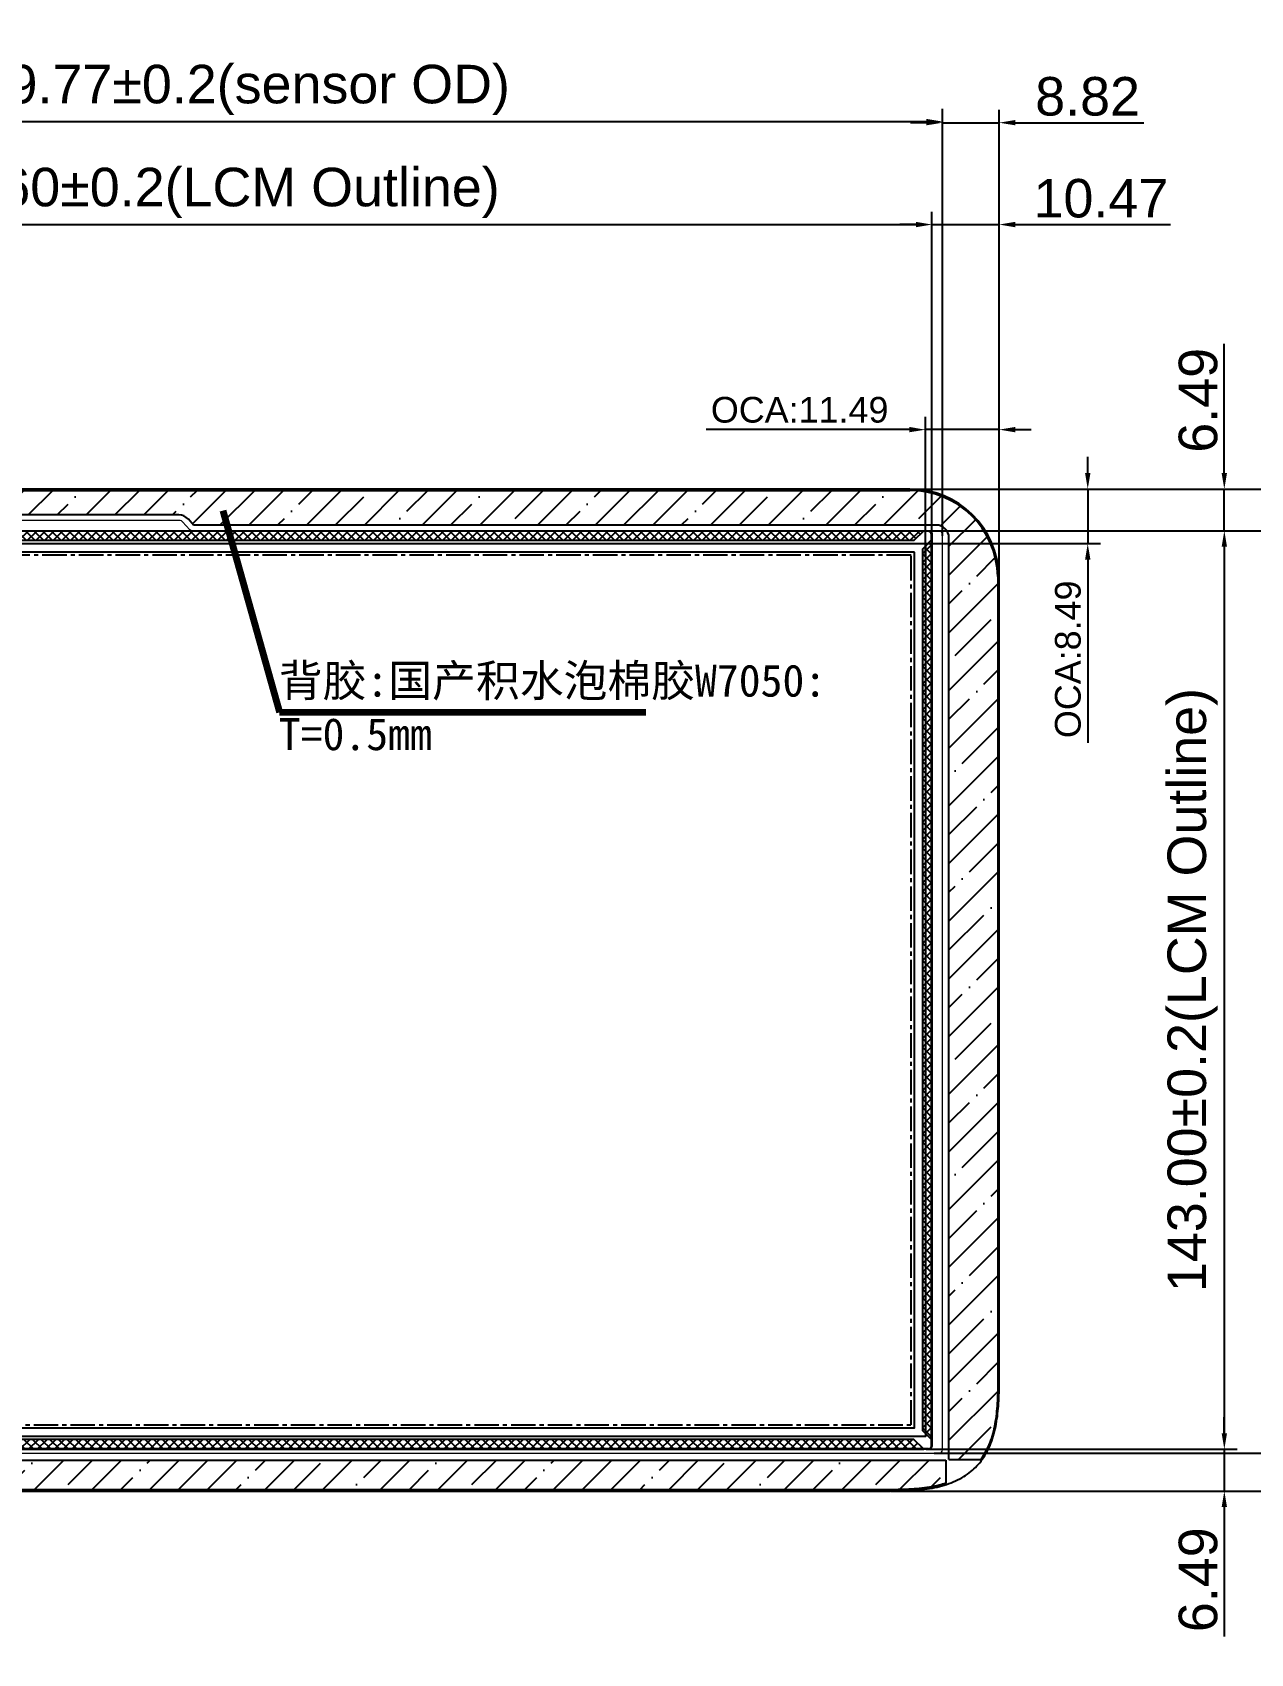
# Model space of a CAD drawing. Header units: millimetres. Extents: x 20905 to 43117, y -15595 to -5301.
# Drawn here: x 22774.9 to 22964.5, y -15149.1 to -14896.7 of the extents above; entities that cross this region are included whole.
import ezdxf

# ---------------------------------------------------------------- set-up
doc = ezdxf.new("R2010")
doc.units = ezdxf.units.MM
doc.header["$LTSCALE"] = 0.2
doc.header["$PDMODE"] = 35
doc.linetypes.add('CENTER2', pattern=[28.575, 19.05, -3.175, 3.175, -3.175])
for name, color, linetype in [('DIM', 4, 'Continuous'), ('LCD', 212, 'Continuous'), ('LCM', 5, 'Continuous'), ('LENS', 6, 'Continuous'), ('OCA', 1, 'Continuous'), ('SENSOR', 7, 'Continuous'), ('tape', 62, 'Continuous'), ('铁框', 11, 'Continuous')]:
    doc.layers.add(name, color=color, linetype=linetype)
doc.styles.add('TXT', font='arial.ttf', dxfattribs={"height": 3.5})
doc.styles.add('宋体', font='arial.ttf')
doc.dimstyles.get("Standard").update_dxf_attribs({"dimtxt": 4, "dimasz": 2.5, "dimexe": 1, "dimexo": 1, "dimtad": 1, "dimdsep": 46, "dimtxsty": '宋体', "dimcen": 0.09, "dimclrd": 256, "dimclre": 256, "dimclrt": 256, "dimadec": 0, "dimazin": 0, "dimtp": 0.005, "dimtm": 0.005, "dimtfac": 1, "dimtofl": 0, "dimtmove": 0, "dimatfit": 3, "dimfxl": 1, "dimtolj": 1, "dimlwd": -1, "dimlwe": -1, "dimarcsym": 0})
doc.dimstyles.new('STANDARD$0', dxfattribs={"dimtxt": 1.8, "dimasz": 2, "dimexe": 0.5, "dimexo": 0.6, "dimgap": 0.3, "dimtad": 0, "dimzin": 9, "dimdsep": 46, "dimtxsty": 'TXT', "dimcen": -2, "dimclrd": 256, "dimclre": 256, "dimclrt": 256, "dimadec": 1, "dimazin": 2, "dimtp": 0.2, "dimtm": 0.2, "dimtfac": 0.5, "dimtmove": 0, "dimatfit": 3, "dimfxl": 1, "dimtolj": 2, "dimarcsym": 0})
pattern_1 = [(45, (-4098.1585, 698.7331), (-0.6735192, 0.6735192), []), (135, (-4098.1585, 698.7331), (-0.6735192, -0.6735192), [])]
pattern_2 = [(45, (-351.6157, -560.219), (-4.490128, 4.490128), []), (45, (-347.1255, -560.219), (-4.490128, 4.490128), [7.9375, -1.5875, 0, -1.5875])]

# ---------------------------------------------------------------- blocks, each defined once
blk = doc.blocks.new('LCM.')
at = {"layer": 'tape', "linetype": 'ByBlock'}
h = blk.add_hatch(dxfattribs=at)
h.set_pattern_fill('ANSI37', color=256, scale=0.3, style=0)
h.set_pattern_definition(pattern_1)
h.paths.add_polyline_path([(-2.438, 3.232), (-0.97, 1.764), (136.23, 1.764), (137.698, 3.232)])
h = blk.add_hatch(dxfattribs=at)
h.set_pattern_fill('ANSI37', color=256, scale=0.3, style=0)
h.set_pattern_definition(pattern_1)
h.paths.add_polyline_path([(-3.82, 1.962), (-2.29, 0.432), (-2.29, -222.568), (-3.82, -224.098)])
h = blk.add_hatch(dxfattribs=at)
h.set_pattern_fill('ANSI37', color=256, scale=0.3, style=0)
h.set_pattern_definition([(135, (4233.5185, 698.7331), (0.6735192, 0.6735192), []), (45, (4233.5185, 698.7331), (0.6735192, -0.6735192), [])])
h.paths.add_polyline_path([(139.18, 1.962), (137.65, 0.432), (137.65, -222.568), (139.18, -224.098)])
blk.add_lwpolyline([(49.9742, -225.368), (-3.32, -225.368, -0.41421356), (-3.82, -224.868), (-3.82, 2.732, -0.41421356), (-3.32, 3.232), (138.68, 3.232, -0.41421356), (139.18, 2.732), (139.18, -224.868, -0.41421356), (138.68, -225.368), (104.189, -225.368), (102.189, -226.368), (51.6492, -226.368)], format="xyb", close=True, dxfattribs=at)
for points in [[(-2.438, 3.232), (-0.97, 1.764), (136.23, 1.764), (137.698, 3.232), (-2.438, 3.232)], [(-3.82, 1.962), (-2.29, 0.432), (-2.29, -222.568), (-3.82, -224.098), (-3.82, 1.962)], [(139.18, -224.098), (139.18, 1.962), (137.65, 0.432), (137.65, -222.568), (139.18, -224.098)]]:
    blk.add_lwpolyline(points, dxfattribs=at)
at = {"layer": '铁框', "linetype": 'ByBlock'}
for p, q in [((-3.77, 2.682), (-3.77, -224.818)), ((138.63, 3.182), (-3.27, 3.182)), ((139.13, 2.682), (139.13, -224.818))]:
    blk.add_line(p, q, dxfattribs=at)
for centre, start, end in [((-3.27, 2.682), 90, 180), ((138.63, 2.682), 0, 90)]:
    blk.add_arc(centre, 0.5, start, end, dxfattribs=at)
blk = doc.blocks.new('*D56')
at = {"layer": 'Defpoints', "color": 0, "transparency": 16777216}
for p in [(22916.53, -14910.62), (22686.75, -14973.91), (22916.53, -14975.59)]:
    blk.add_point(p, dxfattribs=at)
at = {"layer": 'DIM', "lineweight": -2, "transparency": 16777216}
for p, q in [((22686.75, -14973.41), (22686.75, -14908.62)), ((22689.25, -14910.62), (22914.03, -14910.62)), ((22916.53, -14975.09), (22916.53, -14908.62))]:
    blk.add_line(p, q, dxfattribs=at)
at = {"layer": 'DIM', "transparency": 16777216}
for points in [[(22689.25, -14910.2), (22689.25, -14911.04), (22686.75, -14910.62)], [(22914.03, -14910.2), (22914.03, -14911.04), (22916.53, -14910.62)]]:
    blk.add_solid(points, dxfattribs=at)
at = {"layer": 'DIM', "transparency": 16777216, "insert": (22805.43, -14905.68), "char_height": 6, "attachment_point": 5, "style": '宋体'}
blk.add_mtext('\\A2;229.77%%P0.2(sensor OD)', dxfattribs=at)
blk = doc.blocks.new('*D57')
at = {"layer": 'Defpoints', "color": 0, "transparency": 16777216}
for p in [(22915.85, -14974.34), (22977, -14974.34), (22914.71, -15117.9)]:
    blk.add_point(p, dxfattribs=at)
at = {"layer": 'DIM', "lineweight": -2, "transparency": 16777216}
for p, q in [((22916.35, -14974.34), (22979, -14974.34)), ((22977, -15115.4), (22977, -14976.84)), ((22915.21, -15117.9), (22979, -15117.9))]:
    blk.add_line(p, q, dxfattribs=at)
at = {"layer": 'DIM', "transparency": 16777216}
for points in [[(22976.59, -14976.84), (22977.42, -14976.84), (22977, -14974.34)], [(22976.59, -15115.4), (22977.42, -15115.4), (22977, -15117.9)]]:
    blk.add_solid(points, dxfattribs=at)
at = {"layer": 'DIM', "transparency": 16777216, "insert": (22972.07, -15046.12), "char_height": 6, "attachment_point": 5, "rotation": 90, "style": '宋体'}
blk.add_mtext('\\A2;143.56%%P0.2(sensor OD)', dxfattribs=at)
blk = doc.blocks.new('*D58')
at = {"layer": 'Defpoints', "color": 0}
for p in [(22925.34, -14910.79), (22916.53, -14975.59), (22925.34, -14984.25)]:
    blk.add_point(p, dxfattribs=at)
at = {"layer": 'DIM', "lineweight": -2}
for p, q in [((22914.03, -14910.79), (22911.53, -14910.79)), ((22916.53, -14975.09), (22916.53, -14908.79)), ((22916.53, -14910.79), (22925.34, -14910.79)), ((22925.34, -14983.75), (22925.34, -14908.79)), ((22927.84, -14910.79), (22947.88, -14910.79))]:
    blk.add_line(p, q, dxfattribs=at)
at = {"layer": 'DIM'}
for points in [[(22914.03, -14910.37), (22914.03, -14911.2), (22916.53, -14910.79)], [(22927.84, -14910.37), (22927.84, -14911.2), (22925.34, -14910.79)]]:
    blk.add_solid(points, dxfattribs=at)
at = {"layer": 'DIM', "insert": (22939.11, -14906.72), "char_height": 6, "attachment_point": 5, "style": '宋体'}
blk.add_mtext('\\A2;8.82', dxfattribs=at)
blk = doc.blocks.new('*D59')
at = {"layer": 'Defpoints', "color": 0}
for p in [(22914.71, -15117.9), (22908.01, -15123.82), (22977.05, -15123.82)]:
    blk.add_point(p, dxfattribs=at)
at = {"layer": 'DIM', "lineweight": -2}
for p, q in [((22977.05, -15115.4), (22977.05, -15112.9)), ((22915.21, -15117.9), (22979.05, -15117.9)), ((22977.05, -15117.9), (22977.05, -15123.82)), ((22908.51, -15123.82), (22979.05, -15123.82)), ((22977.05, -15126.32), (22977.05, -15149.12))]:
    blk.add_line(p, q, dxfattribs=at)
at = {"layer": 'DIM'}
for points in [[(22976.63, -15115.4), (22977.46, -15115.4), (22977.05, -15117.9)], [(22976.63, -15126.32), (22977.46, -15126.32), (22977.05, -15123.82)]]:
    blk.add_solid(points, dxfattribs=at)
at = {"layer": 'DIM', "insert": (22972.98, -15140.91), "char_height": 6, "attachment_point": 5, "rotation": 90, "style": '宋体'}
blk.add_mtext('\\A2;5.91', dxfattribs=at)
blk = doc.blocks.new('*D60')
at = {"layer": 'Defpoints', "color": 0, "transparency": 16777216}
for p in [(22914.88, -14926.65), (22686.27, -14975.11), (22914.88, -14977.63)]:
    blk.add_point(p, dxfattribs=at)
at = {"layer": 'DIM', "color": 3, "lineweight": -2, "transparency": 16777216}
for p, q in [((22686.27, -14974.61), (22686.27, -14924.65)), ((22914.88, -14977.13), (22914.88, -14924.65)), ((22688.77, -14926.65), (22912.38, -14926.65))]:
    blk.add_line(p, q, dxfattribs=at)
at = {"layer": 'DIM', "color": 3, "transparency": 16777216}
for points in [[(22688.77, -14926.23), (22688.77, -14927.07), (22686.27, -14926.65)], [(22912.38, -14926.23), (22912.38, -14927.07), (22914.88, -14926.65)]]:
    blk.add_solid(points, dxfattribs=at)
at = {"layer": 'DIM', "color": 3, "transparency": 16777216, "insert": (22800.58, -14921.71), "char_height": 6, "attachment_point": 5, "style": '宋体'}
blk.add_mtext('\\A2;228.60{\\fArial|b0|i0|c134|p34;%%P}0.2(LCM Outline)', dxfattribs=at)
blk = doc.blocks.new('*D61')
at = {"layer": 'Defpoints', "color": 0, "transparency": 16777216}
for p in [(22913.65, -14974.32), (22913.46, -15117.32), (22960.39, -15117.32)]:
    blk.add_point(p, dxfattribs=at)
at = {"layer": 'DIM', "color": 3, "lineweight": -2, "transparency": 16777216}
for p, q in [((22914.15, -14974.32), (22962.39, -14974.32)), ((22960.39, -14976.82), (22960.39, -15114.82)), ((22913.96, -15117.32), (22962.39, -15117.32))]:
    blk.add_line(p, q, dxfattribs=at)
at = {"layer": 'DIM', "color": 3, "transparency": 16777216}
for points in [[(22959.97, -14976.82), (22960.81, -14976.82), (22960.39, -14974.32)], [(22959.97, -15114.82), (22960.81, -15114.82), (22960.39, -15117.32)]]:
    blk.add_solid(points, dxfattribs=at)
at = {"layer": 'DIM', "color": 3, "transparency": 16777216, "insert": (22955.45, -15045.82), "char_height": 6, "attachment_point": 5, "rotation": 90, "style": '宋体'}
blk.add_mtext('\\A2;143.00{\\fArial|b0|i0|c134|p34;%%P}0.2(LCM Outline)', dxfattribs=at)
blk = doc.blocks.new('*D62')
at = {"layer": 'Defpoints', "color": 0}
for p in [(22913.46, -15117.32), (22908.01, -15123.82), (22960.39, -15123.82)]:
    blk.add_point(p, dxfattribs=at)
at = {"layer": 'DIM', "color": 3, "lineweight": -2}
for p, q in [((22960.39, -15114.82), (22960.39, -15112.32)), ((22913.96, -15117.32), (22962.39, -15117.32)), ((22960.39, -15117.32), (22960.39, -15123.82)), ((22908.51, -15123.82), (22962.39, -15123.82)), ((22960.39, -15126.32), (22960.39, -15146.45))]:
    blk.add_line(p, q, dxfattribs=at)
at = {"layer": 'DIM', "color": 3}
for points in [[(22959.97, -15114.82), (22960.81, -15114.82), (22960.39, -15117.32)], [(22959.97, -15126.32), (22960.81, -15126.32), (22960.39, -15123.82)]]:
    blk.add_solid(points, dxfattribs=at)
at = {"layer": 'DIM', "color": 3, "insert": (22956.33, -15137.63), "char_height": 6, "attachment_point": 5, "rotation": 90, "style": '宋体'}
blk.add_mtext('\\A2;6.49', dxfattribs=at)
blk = doc.blocks.new('*D63')
at = {"layer": 'Defpoints', "color": 0}
for p in [(22910.84, -14967.83), (22960.39, -14967.83), (22914.1, -14974.32)]:
    blk.add_point(p, dxfattribs=at)
at = {"layer": 'DIM', "color": 3, "lineweight": -2}
for p, q in [((22960.39, -14965.33), (22960.39, -14945.2)), ((22911.34, -14967.83), (22962.39, -14967.83)), ((22960.39, -14974.32), (22960.39, -14967.83)), ((22914.6, -14974.32), (22962.39, -14974.32)), ((22960.39, -14976.82), (22960.39, -14979.32))]:
    blk.add_line(p, q, dxfattribs=at)
at = {"layer": 'DIM', "color": 3}
for points in [[(22959.97, -14965.33), (22960.81, -14965.33), (22960.39, -14967.83)], [(22959.97, -14976.82), (22960.81, -14976.82), (22960.39, -14974.32)]]:
    blk.add_solid(points, dxfattribs=at)
at = {"layer": 'DIM', "color": 3, "insert": (22956.33, -14954.01), "char_height": 6, "attachment_point": 5, "rotation": 90, "style": '宋体'}
blk.add_mtext('\\A2;6.49', dxfattribs=at)
blk = doc.blocks.new('*D64')
at = {"layer": 'Defpoints', "color": 0}
for p in [(22925.34, -14926.65), (22914.88, -14977.63), (22925.34, -14984.25)]:
    blk.add_point(p, dxfattribs=at)
at = {"layer": 'DIM', "color": 3, "lineweight": -2}
for p, q in [((22914.88, -14977.13), (22914.88, -14924.65)), ((22925.34, -14983.75), (22925.34, -14924.65)), ((22912.38, -14926.65), (22909.88, -14926.65)), ((22914.88, -14926.65), (22925.34, -14926.65)), ((22927.84, -14926.65), (22952.03, -14926.65))]:
    blk.add_line(p, q, dxfattribs=at)
at = {"layer": 'DIM', "color": 3}
for points in [[(22912.38, -14926.23), (22912.38, -14927.07), (22914.88, -14926.65)], [(22927.84, -14926.23), (22927.84, -14927.07), (22925.34, -14926.65)]]:
    blk.add_solid(points, dxfattribs=at)
at = {"layer": 'DIM', "color": 3, "insert": (22941.18, -14922.59), "char_height": 6, "attachment_point": 5, "style": '宋体'}
blk.add_mtext('\\A2;10.47', dxfattribs=at)
blk = doc.blocks.new('*D67')
at = {"layer": 'Defpoints', "color": 0}
for p in [(22925.34, -14958.58), (22913.86, -14978.73), (22925.34, -14984.25)]:
    blk.add_point(p, dxfattribs=at)
at = {"layer": 'DIM', "lineweight": -2}
for p, q in [((22911.36, -14958.58), (22879.73, -14958.58)), ((22913.86, -14978.23), (22913.86, -14956.58)), ((22925.34, -14958.58), (22913.86, -14958.58)), ((22925.34, -14983.75), (22925.34, -14956.58)), ((22927.84, -14958.58), (22930.34, -14958.58))]:
    blk.add_line(p, q, dxfattribs=at)
at = {"layer": 'DIM'}
for points in [[(22911.36, -14958.16), (22911.36, -14958.99), (22913.86, -14958.58)], [(22927.84, -14958.16), (22927.84, -14958.99), (22925.34, -14958.58)]]:
    blk.add_solid(points, dxfattribs=at)
at = {"layer": 'DIM', "insert": (22894.29, -14955.51), "char_height": 4, "attachment_point": 5, "style": '宋体'}
blk.add_mtext('\\A2;OCA:11.49', dxfattribs=at)
blk = doc.blocks.new('*D68')
at = {"layer": 'Defpoints', "color": 0}
for p in [(22910.84, -14967.83), (22911.59, -14976.32), (22939.13, -14976.32)]:
    blk.add_point(p, dxfattribs=at)
at = {"layer": 'DIM', "lineweight": -2}
for p, q in [((22939.13, -14965.33), (22939.13, -14962.83)), ((22911.34, -14967.83), (22941.13, -14967.83)), ((22939.13, -14967.83), (22939.13, -14976.32)), ((22912.09, -14976.32), (22941.13, -14976.32)), ((22939.13, -14978.82), (22939.13, -15007.34))]:
    blk.add_line(p, q, dxfattribs=at)
at = {"layer": 'DIM'}
for points in [[(22938.71, -14965.33), (22939.55, -14965.33), (22939.13, -14967.83)], [(22938.71, -14978.82), (22939.55, -14978.82), (22939.13, -14976.32)]]:
    blk.add_solid(points, dxfattribs=at)
at = {"layer": 'DIM', "insert": (22936.06, -14994.33), "char_height": 4, "attachment_point": 5, "rotation": 90, "style": '宋体'}
blk.add_mtext('\\A2;OCA:8.49', dxfattribs=at)
blk = doc.blocks.new('*D69')
at = {"layer": 'Defpoints', "color": 0}
for p in [(22910.84, -14967.83), (22977, -14967.83), (22915.52, -14974.34)]:
    blk.add_point(p, dxfattribs=at)
at = {"layer": 'DIM', "lineweight": -2}
for p, q in [((22977, -14965.33), (22977, -14946.37)), ((22911.34, -14967.83), (22979, -14967.83)), ((22977, -14974.34), (22977, -14967.83)), ((22916.02, -14974.34), (22979, -14974.34)), ((22977, -14976.84), (22977, -14979.34))]:
    blk.add_line(p, q, dxfattribs=at)
at = {"layer": 'DIM'}
for points in [[(22976.59, -14965.33), (22977.42, -14965.33), (22977, -14967.83)], [(22976.59, -14976.84), (22977.42, -14976.84), (22977, -14974.34)]]:
    blk.add_solid(points, dxfattribs=at)
at = {"layer": 'DIM', "insert": (22972.94, -14954.6), "char_height": 6, "attachment_point": 5, "rotation": 90, "style": '宋体'}
blk.add_mtext('\\A2;6.51', dxfattribs=at)

msp = doc.modelspace()

# ---------------------------------------------------------------- hatches: boundary and pattern name
at = {"layer": 'LCD'}
h = msp.add_hatch(dxfattribs=at)
h.set_pattern_fill('ANSI35', color=2)
h.set_pattern_definition(pattern_2)
edge = h.paths.add_edge_path()
edge.add_line((22917.5289, -15118.9086), (22922.451, -15118.9086))
edge.add_spline(control_points=[(22922.451, -15118.9086), (22922.5516, -15118.7725), (22922.9176, -15118.2506), (22923.4749, -15117.2718), (22924.0355, -15115.9247), (22924.4627, -15114.4803), (22924.7666, -15112.9578), (22924.9687, -15111.3732), (22925.0838, -15109.7492), (22925.1345, -15108.1143), (22925.1423, -15107.0233), (22925.1436, -15106.4815)], knot_values=[0, 0, 0, 0, 0.0179051, 0.06740047, 0.11863671, 0.17106884, 0.22500647, 0.28049178, 0.33706503, 0.39375111, 0.44953605, 0.44953605, 0.44953605, 0.44953605], degree=3, periodic=0)
edge.add_line((22925.1436, -15106.4815), (22925.1436, -14983.1779))
edge.add_line((22925.1436, -14983.1779), (22925.126, -14981.445))
edge.add_arc((22911.429, -14981.7297), 13.7, 1.19088, 90)
edge.add_line((22911.429, -14968.0297), (22695.2849, -14968.0297))
edge.add_line((22695.2849, -14968.0297), (22695.2849, -14971.843))
edge.add_line((22695.2849, -14971.843), (22797.6388, -14971.843))
edge.add_arc((22797.6388, -14973.843), 2, 41.531902, 90, ccw=False)
edge.add_line((22799.136, -14972.517), (22799.9385, -14973.423))
edge.add_line((22799.9385, -14973.423), (22915.5289, -14973.423))
edge.add_arc((22915.5289, -14975.423), 2, 0, 90, ccw=False)
edge.add_line((22917.5289, -14975.423), (22917.5289, -15118.9086))
h = msp.add_hatch(dxfattribs=at)
h.set_pattern_fill('ANSI35', color=2)
h.set_pattern_definition(pattern_2)
edge = h.paths.add_edge_path()
edge.add_spline(control_points=[(22908.0099, -15123.6164), (22908.5511, -15123.6151), (22909.641, -15123.6073), (22911.274, -15123.5566), (22912.8963, -15123.4418), (22914.4796, -15123.2401), (22915.8623, -15122.9645), (22916.7046, -15122.7273), (22917.0465, -15122.6173)], knot_values=[0.68415183, 0.68415183, 0.68415183, 0.68415183, 0.73988088, 0.79650061, 0.85300882, 0.90844198, 0.96234844, 1, 1, 1, 1], degree=3, periodic=0)
edge.add_line((22917.0465, -15122.6173), (22917.0289, -15119.003))
edge.add_line((22917.0289, -15119.003), (22687.7589, -15119.003))
edge.add_arc((22687.7589, -15117.003), 2, 180, 270, ccw=False)
edge.add_line((22685.7589, -15117.003), (22685.7589, -15088.432))
edge.add_line((22685.7589, -15088.432), (22684.7589, -15088.432))
edge.add_line((22684.7589, -15088.432), (22684.7589, -15021.8922))
edge.add_line((22684.7589, -15021.8922), (22685.7589, -15021.8922))
edge.add_line((22685.7589, -15021.8922), (22685.7589, -15003.8557))
edge.add_line((22685.7589, -15003.8557), (22683.9239, -15003.8557))
edge.add_line((22683.9239, -15003.8557), (22683.9239, -14981.8875))
edge.add_line((22683.9239, -14981.8875), (22685.7589, -14981.8875))
edge.add_line((22685.7589, -14981.8875), (22685.7589, -14976.878))
edge.add_line((22685.7589, -14976.878), (22682.4728, -14976.878))
edge.add_arc((22695.2849, -14981.7297), 13.7, 159.259101, 178.80912)
edge.add_arc((22754.0875, -14982.9425), 72.5151, 178.816672, 179.269817)
edge.add_arc((22776.3856, -14983.2198), 94.8149, 179.273969, 179.740065)
edge.add_line((22681.5716, -14982.7897), (22681.5708, -14982.9836))
edge.add_line((22681.5708, -14982.9836), (22681.5703, -14983.1779))
edge.add_line((22681.5703, -14983.1779), (22681.5703, -15106.4815))
edge.add_spline(control_points=[(22681.5703, -15106.4815), (22681.5715, -15107.0227), (22681.5793, -15108.1125), (22681.6299, -15109.7454), (22681.7447, -15111.3676), (22681.9461, -15112.9508), (22682.2493, -15114.4725), (22682.6756, -15115.9168), (22683.2354, -15117.2645), (22683.9251, -15118.4779), (22684.7292, -15119.535), (22685.6449, -15120.4516), (22686.701, -15121.2563), (22687.9134, -15121.9468), (22689.2604, -15122.5076), (22690.7047, -15122.9349), (22692.2272, -15123.239), (22693.8119, -15123.4412), (22695.4361, -15123.5565), (22697.071, -15123.6073), (22698.1622, -15123.6151), (22698.704, -15123.6164)], knot_values=[0, 0, 0, 0, 0.05572525, 0.11233993, 0.16884335, 0.22427314, 0.27817859, 0.33060012, 0.38184486, 0.43136285, 0.47761281, 0.52212299, 0.56835315, 0.61784786, 0.66908297, 0.7215147, 0.77545334, 0.83094201, 0.88752009, 0.94421125, 1, 1, 1, 1], degree=3, periodic=0)
edge.add_line((22698.704, -15123.6164), (22908.0099, -15123.6164))

# ---------------------------------------------------------------- linework, layer by layer
at = {"color": 7, "linetype": 'Continuous'}
for p, q in [((22911.429, -14967.8297), (22695.2849, -14967.8297)), ((22925.343, -14982.9829), (22925.3422, -14982.7885)), ((22925.3436, -14983.1777), (22925.343, -14982.9829)), ((22925.3436, -15106.4817), (22925.3436, -14983.1777)), ((22698.7038, -15123.8164), (22908.0101, -15123.8164))]:
    msp.add_line(p, q, dxfattribs=at)
at = {"color": 2, "linetype": 'Continuous'}
for p, q in [((22695.2849, -14968.0297), (22911.429, -14968.0297)), ((22925.1436, -14983.1779), (22925.1436, -15106.4815)), ((22908.0099, -15123.6164), (22698.704, -15123.6164))]:
    msp.add_line(p, q, dxfattribs=at)
at = {"color": 7, "linetype": 'Continuous'}
for centre, radius, start, end in [((22911.429, -14981.7297), 13.9, 1.19088, 90), ((22852.6312, -14982.9424), 72.7103, 0.730482, 1.183358), ((22830.3392, -14983.2197), 95.004, 0.26008, 0.726312)]:
    msp.add_arc(centre, radius, start, end, dxfattribs=at)
at = {"color": 2, "linetype": 'Continuous'}
msp.add_arc((22911.429, -14981.7297), 13.7, 1.19088, 90, dxfattribs=at)
at = {"color": 7, "linetype": 'Continuous'}
msp.add_open_spline([(22908.0101, -15123.8164), (22908.5521, -15123.8151), (22909.6442, -15123.8073), (22911.2836, -15123.7565), (22912.9155, -15123.6409), (22914.5111, -15123.4378), (22916.0485, -15123.1314), (22917.5118, -15122.6995), (22918.8807, -15122.1308), (22920.1165, -15121.4282), (22921.1952, -15120.6076), (22922.1311, -15119.6723), (22922.9522, -15118.5944), (22923.6553, -15117.3594), (22924.2246, -15115.9911), (22924.6573, -15114.5276), (22924.9643, -15112.9894), (22925.1679, -15111.3924), (22925.2836, -15109.7588), (22925.3345, -15108.1176), (22925.3423, -15107.0242), (22925.3436, -15106.4817)], degree=3, knots=[0, 0, 0, 0, 0.05573616, 0.11235498, 0.16886229, 0.22429456, 0.27820016, 0.33062046, 0.38186327, 0.43137983, 0.47762921, 0.52213868, 0.56836797, 0.61786255, 0.66909797, 0.72152926, 0.77546603, 0.83095045, 0.88752279, 0.94420797, 1, 1, 1, 1], dxfattribs=at)
at = {"color": 2, "linetype": 'Continuous'}
for points, knots in [([(22925.1436, -15106.4815), (22925.1423, -15107.0233), (22925.1345, -15108.1143), (22925.0838, -15109.7492), (22924.9687, -15111.3732), (22924.7666, -15112.9578), (22924.4627, -15114.4803), (22924.0355, -15115.9247), (22923.4749, -15117.2718), (22922.9176, -15118.2506), (22922.5516, -15118.7725), (22922.451, -15118.9086)], [0, 0, 0, 0, 0.055784933, 0.112471018, 0.16904427, 0.224529576, 0.278467203, 0.330899339, 0.382135574, 0.431630945, 0.449536045, 0.449536045, 0.449536045, 0.449536045]), ([(22917.0465, -15122.6173), (22916.7046, -15122.7273), (22915.8623, -15122.9645), (22914.4796, -15123.2401), (22912.8963, -15123.4418), (22911.274, -15123.5566), (22909.641, -15123.6073), (22908.5511, -15123.6151), (22908.0099, -15123.6164)], [0.684151829, 0.684151829, 0.684151829, 0.684151829, 0.721803388, 0.775709851, 0.831143006, 0.887651222, 0.944270947, 1, 1, 1, 1])]:
    msp.add_open_spline(points, degree=3, knots=knots, dxfattribs=at)
at = {"layer": 'LCD', "color": 2}
for p, q in [((22797.6388, -14971.843), (22695.2849, -14971.843)), ((22799.9385, -14973.423), (22799.136, -14972.517)), ((22915.5289, -14973.423), (22799.9385, -14973.423)), ((22917.5289, -15118.9086), (22917.5289, -14975.423)), ((22925.126, -14981.445), (22925.1436, -14983.1779)), ((22687.7589, -15119.003), (22917.0289, -15119.003)), ((22917.0289, -15119.003), (22917.0465, -15122.6173)), ((22917.5289, -15118.9086), (22922.451, -15118.9086))]:
    msp.add_line(p, q, dxfattribs=at)
for centre, start in [((22797.6388, -14973.843), 41.531902), ((22915.5289, -14975.423), 0)]:
    msp.add_arc(centre, 2, start, 90, dxfattribs=at)
at = {"layer": 'LCM', "linetype": 'CENTER2'}
msp.add_lwpolyline([(22911.6429, -15113.503), (22911.6429, -14978.143), (22695.0669, -14978.143), (22695.0669, -15113.503)], close=True, dxfattribs=at)
at = {"layer": 'LENS', "linetype": 'Continuous'}
msp.add_lwpolyline([(22912.1429, -14977.643), (22694.5669, -14977.643), (22694.5669, -15114.003), (22912.1429, -15114.003)], close=True, dxfattribs=at)
at = {"layer": 'OCA'}
msp.add_lwpolyline([(22692.8569, -15115.323), (22692.8569, -14976.323), (22913.8569, -14976.323), (22913.8569, -15115.323)], close=True, dxfattribs=at)
at = {"layer": 'SENSOR', "linetype": 'Continuous', "lineweight": 15}
msp.add_lwpolyline([(22799.3546, -14974.1743), (22798.2362, -14972.9115, 0.21469223), (22797.8619, -14972.743), (22687.2549, -14972.743, 0.41421356), (22686.7549, -14973.243), (22686.7549, -14982.2313, 0.41421356), (22687.2549, -14982.7313), (22688.5969, -14982.7313, -0.41421356), (22689.0969, -14983.2313), (22689.0969, -15020.5513, -0.41421356), (22688.5969, -15021.0513), (22687.2549, -15021.0513, 0.41421356), (22686.7549, -15021.5513), (22686.7549, -15117.403, 0.41421356), (22687.2549, -15117.903), (22916.0269, -15117.903, 0.41421356), (22916.5269, -15117.403), (22916.5269, -14974.8428, 0.41421356), (22916.0269, -14974.3428), (22799.7289, -14974.3428, -0.21469223)], format="xyb", close=True, dxfattribs=at)

# ---------------------------------------------------------------- block references
at = {"layer": 'LCM', "rotation": 270}
msp.add_blockref('LCM.', (22911.6429, -14978.143), dxfattribs=at)

# ---------------------------------------------------------------- texts
at = {"layer": 'DIM', "insert": (22813.2243, -14995.1421), "char_height": 5, "width": 91.481493, "attachment_point": 1, "style": '宋体'}
msp.add_mtext('{\\fSimHei|b0|i0|c134|p49;背胶:国产积水泡棉胶W7050: T=0.5mm}', dxfattribs=at)

# ---------------------------------------------------------------- dimensions: what is measured, and where the dimension line sits
at = {"layer": 'DIM'}
for base, p1, p2, text, override, picture, middle in [((22916.5269, -14910.6191), (22686.7549, -14973.9102), (22916.5269, -14975.5884), '<>%%P0.2(sensor OD)', {"dimtxt": 6, "dimasz": 2.5, "dimexe": 2, "dimexo": 0.5, "dimgap": 1, "dimtad": 1, "dimzin": 0, "dimtxsty": '宋体', "dimaunit": 1, "dimadec": 4, "dimatfit": 0, "dimtvp": 0.928571, "dimarcsym": 2}, '*D56', (22805.4269, -14910.6191)), ((22925.3436, -14958.5778), (22913.8569, -14978.7347), (22925.3436, -14984.2521), 'OCA:<>', {"dimtxt": 4, "dimasz": 2.5, "dimexe": 2, "dimexo": 0.5, "dimgap": 1, "dimtad": 1, "dimzin": 0, "dimtxsty": '宋体', "dimaunit": 1, "dimadec": 4, "dimatfit": 0, "dimtvp": 0.928571, "dimarcsym": 2}, '*D67', (22894.2921, -14958.5778))]:
    dim = msp.add_linear_dim(base=base, p1=p1, p2=p2, text=text, dimstyle='STANDARD$0', override=override, dxfattribs=at)
    dim.commit()
    dim.dimension.update_dxf_attribs({"geometry": picture, "text_midpoint": middle, "dimtype": 160})
for base, p1, override, picture, middle in [((22925.3436, -14910.7852), (22916.5269, -14975.5884), {"dimtxt": 6, "dimasz": 2.5, "dimexe": 2, "dimexo": 0.5, "dimgap": 1, "dimtad": 1, "dimzin": 0, "dimtxsty": '宋体', "dimaunit": 1, "dimadec": 4, "dimatfit": 0, "dimtvp": 0.928571, "dimarcsym": 2}, '*D58', (22939.1096, -14906.7218)), ((22925.3436, -14926.6493), (22914.8769, -14977.6253), {"dimtxt": 6, "dimasz": 2.5, "dimexe": 2, "dimexo": 0.5, "dimgap": 1, "dimtad": 1, "dimzin": 0, "dimtxsty": '宋体', "dimclrd": 3, "dimclre": 3, "dimclrt": 3, "dimaunit": 1, "dimadec": 4, "dimatfit": 0, "dimtvp": 0.928571, "dimarcsym": 2}, '*D64', (22941.1847, -14922.5859))]:
    dim = msp.add_linear_dim(base=base, p1=p1, p2=(22925.3436, -14984.2521), dimstyle='STANDARD$0', override=override, dxfattribs=at)
    dim.commit()
    dim.dimension.update_dxf_attribs({"geometry": picture, "text_midpoint": middle})
dim = msp.add_linear_dim(base=(22914.8769, -14926.6497), p1=(22686.2749, -14975.105), p2=(22914.8769, -14977.6253), text='<>{\\fArial|b0|i0|c134|p34;%%P}0.2(LCM Outline)', dimstyle='STANDARD$0', override={"dimtxt": 6, "dimasz": 2.5, "dimexe": 2, "dimexo": 0.5, "dimgap": 1, "dimtad": 1, "dimzin": 0, "dimtxsty": '宋体', "dimclrd": 3, "dimclre": 3, "dimclrt": 3, "dimaunit": 1, "dimadec": 4, "dimatfit": 0, "dimtvp": 0.928571, "dimarcsym": 2}, dxfattribs=at)
dim.commit()
dim.dimension.update_dxf_attribs({"geometry": '*D60', "text_midpoint": (22800.5759, -14921.7145)})
for base, p1, p2, override, picture, middle in [((22960.3896, -14967.8297), (22914.1004, -14974.323), (22910.839, -14967.8297), {"dimtxt": 6, "dimasz": 2.5, "dimexe": 2, "dimexo": 0.5, "dimgap": 1, "dimtad": 1, "dimzin": 0, "dimtxsty": '宋体', "dimclrd": 3, "dimclre": 3, "dimclrt": 3, "dimaunit": 1, "dimadec": 4, "dimatfit": 0, "dimtvp": 0.928571, "dimarcsym": 2}, '*D63', (22956.3262, -14954.0146)), ((22977.002, -14967.8297), (22915.5236, -14974.3428), (22910.839, -14967.8297), {"dimtxt": 6, "dimasz": 2.5, "dimexe": 2, "dimexo": 0.5, "dimgap": 1, "dimtad": 1, "dimzin": 0, "dimtxsty": '宋体', "dimaunit": 1, "dimadec": 4, "dimatfit": 0, "dimtvp": 0.928571, "dimarcsym": 2}, '*D69', (22972.9385, -14954.5998)), ((22960.3896, -15123.8164), (22913.4616, -15117.323), (22908.0101, -15123.8164), {"dimtxt": 6, "dimasz": 2.5, "dimexe": 2, "dimexo": 0.5, "dimgap": 1, "dimtad": 1, "dimzin": 0, "dimtxsty": '宋体', "dimclrd": 3, "dimclre": 3, "dimclrt": 3, "dimaunit": 1, "dimadec": 4, "dimatfit": 0, "dimtvp": 0.928571, "dimarcsym": 2}, '*D62', (22956.3262, -15137.6315))]:
    dim = msp.add_linear_dim(base=base, p1=p1, p2=p2, angle=90, dimstyle='STANDARD$0', override=override, dxfattribs=at)
    dim.commit()
    dim.dimension.update_dxf_attribs({"geometry": picture, "text_midpoint": middle})
dim = msp.add_linear_dim(base=(22939.1305, -14976.323), p1=(22910.839, -14967.8297), p2=(22911.5873, -14976.323), angle=90, text='OCA:<>', dimstyle='STANDARD$0', override={"dimtxt": 4, "dimasz": 2.5, "dimexe": 2, "dimexo": 0.5, "dimgap": 1, "dimtad": 1, "dimzin": 0, "dimtxsty": '宋体', "dimaunit": 1, "dimadec": 4, "dimatfit": 0, "dimtvp": 0.928571, "dimarcsym": 2}, dxfattribs=at)
dim.commit()
dim.dimension.update_dxf_attribs({"geometry": '*D68', "text_midpoint": (22939.1305, -14994.334), "dimtype": 160})
for base, p1, p2, text, override, picture, middle in [((22960.3896, -15117.323), (22913.6528, -14974.323), (22913.4616, -15117.323), '<>{\\fArial|b0|i0|c134|p34;%%P}0.2(LCM Outline)', {"dimtxt": 6, "dimasz": 2.5, "dimexe": 2, "dimexo": 0.5, "dimgap": 1, "dimtad": 1, "dimzin": 0, "dimtxsty": '宋体', "dimclrd": 3, "dimclre": 3, "dimclrt": 3, "dimaunit": 1, "dimadec": 4, "dimatfit": 0, "dimtvp": 0.928571, "dimarcsym": 2}, '*D61', (22955.4544, -15045.823)), ((22977.002, -14974.3428), (22914.7141, -15117.903), (22915.8497, -14974.3428), '<>%%P0.2(sensor OD)', {"dimtxt": 6, "dimasz": 2.5, "dimexe": 2, "dimexo": 0.5, "dimgap": 1, "dimtad": 1, "dimzin": 0, "dimtxsty": '宋体', "dimaunit": 1, "dimadec": 4, "dimatfit": 0, "dimtvp": 0.928571, "dimarcsym": 2}, '*D57', (22972.0668, -15046.1229))]:
    dim = msp.add_linear_dim(base=base, p1=p1, p2=p2, angle=90, text=text, dimstyle='STANDARD$0', override=override, dxfattribs=at)
    dim.commit()
    dim.dimension.update_dxf_attribs({"geometry": picture, "text_midpoint": middle})
dim = msp.add_linear_dim(base=(22977.0455, -15123.8164), p1=(22914.7141, -15117.903), p2=(22908.0101, -15123.8164), angle=90, dimstyle='STANDARD$0', override={"dimtxt": 6, "dimasz": 2.5, "dimexe": 2, "dimexo": 0.5, "dimgap": 1, "dimtad": 1, "dimzin": 0, "dimtxsty": '宋体', "dimaunit": 1, "dimadec": 4, "dimatfit": 0, "dimtvp": 0.928571, "dimarcsym": 2}, dxfattribs=at)
dim.commit()
dim.dimension.update_dxf_attribs({"geometry": '*D59', "text_midpoint": (22977.0455, -15140.9108), "dimtype": 160})

# ---------------------------------------------------------------- leaders
msp.add_leader([(22804.5151, -14971.1813), (22813.3278, -15002.5767), (22870.3375, -15002.5767)], dimstyle='Standard', override={"dimtxt": 6, "dimexe": 2, "dimexo": 0, "dimgap": 1, "dimcen": -2, "dimaunit": 1, "dimadec": 4, "dimazin": 2, "dimtp": 0.2, "dimtm": 0.2, "dimtfac": 0.5, "dimtofl": 1, "dimatfit": 0, "dimtvp": 0.928571, "dimtolj": 2, "dimlwd": 65534, "dimlwe": 65534, "dimarcsym": 2}, dxfattribs=at)

doc.saveas('drawing.dxf')
